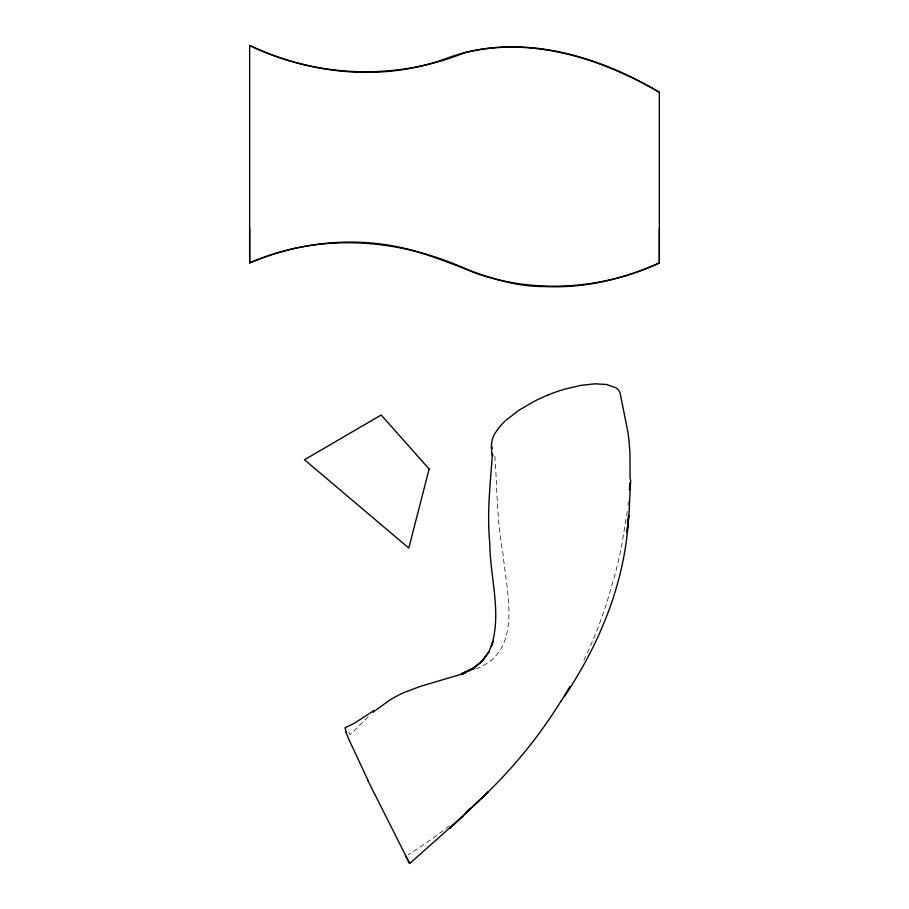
<?xml version="1.0" encoding="UTF-8"?>
<svg xmlns="http://www.w3.org/2000/svg" width="909" height="909" viewBox="0 0 909 909"><rect width="100%" height="100%" fill="white"/><g stroke="black" fill="none" stroke-linecap="round" stroke-linejoin="round"><path stroke-width="0.68" stroke-dasharray="4.54 3.41" d="M627.994 505.449L628.369 501.893M627.255 511.46L622.04 543.65A534.015 534.015 0 0 1 615.211 573.84L606.712 603.224L599.326 624.244A436.843 436.843 0 0 1 582.544 662.82M368.19 716.678L350.158 734.62L347.931 731.063M476.077 668.831C524.073 650.958 506.279 592.032 503.041 553.888C496.666 520.562 497.28 486.588 494.621 453.034M449.501 825.724A477.998 477.998 0 0 1 408.084 854.812"/><path stroke-width="1.36" d="M249.657 228.795L249.657 262.928C321.854 231.397 403.107 238.567 473.123 272.291C533.538 294.084 601.258 289.778 659.343 262.928L659.343 228.795M630.073 479.077L629.971 454.364A262.735 262.735 0 0 0 627.949 432.275L620.063 392.915L618.688 390.131L615.882 387.723L606.36 384.473L594.906 383.825L580.885 385.359L565.08 389.052A97.808 54.415 -23.5 0 0 548.263 394.915M630.664 479.997L628.96 514.755L627.005 532.549L628.653 515.289C625.71 580.487 600.554 642.311 564.671 696.146M629.869 483.065L629.448 489.815M569.977 686.397L561.285 700.987M488.338 791.682L449.887 828.247L488.531 791.898M462.806 816.271L409.652 863.55L405.8 856.085M373.19 712.281L374.894 710.838M375.781 710.122L390.109 699.896A122.283 122.283 0 0 1 403.619 692.726L419.322 686.727L465.544 672.933M373.815 710.622L354.908 722.905L345.068 727.768L345.988 732.029M461.579 673.751L474.203 668.376L461.272 673.967L473.339 668.115L461.442 674.626L472.964 668.251L482.418 660.866L473.078 668.763L482.281 660.9L488.985 651.798L482.281 661.025L488.928 651.787L493.076 641.243L491.269 646.651C502.007 612.802 490.019 577.408 489.769 542.934C486.781 513.176 490.371 483.52 492.417 453.886L492.644 456.125C490.337 447.637 490.985 438.377 496.439 431.241A56.96 31.69 -23.5 0 1 499.609 426.946A56.222 31.281 -23.5 0 1 505.699 420.481L518.937 410.22L534.742 401.074A101.422 56.426 -23.5 0 1 548.263 394.915M249.657 45.45C316.673 77.651 395.608 80.583 464.624 52.745C531.833 36.133 601.201 58.551 659.343 92.286L659.343 262.928C634.993 273.984 609.11 281.813 582.533 285.096A224.364 213.57 -24.5 0 1 544.116 286.54C489.531 286.801 443.16 254.02 390.484 245.51C343.113 237.26 293.8 244.282 249.657 262.928L249.657 45.45C310.708 74.39 383.155 82.128 447.16 58.119C518.278 31.815 596.77 54.881 659.343 92.286M409.629 863.505L374.86 794.352M368.429 781.217L349.386 740.517M492.303 448.682L491.485 446.092M561.092 700.873A477.998 477.998 0 0 1 481.781 797.988M478.736 800.818A477.998 477.998 0 0 1 473.623 805.476M470.521 808.237A477.998 477.998 0 0 1 466.374 811.851M349.181 740.142A56.131 3.181 63 0 1 345.84 731.756M374.588 794.091A114.42 4.329 63.6 0 1 367.975 780.57M429.15 469.044L408.789 548.047L304.492 459.761L381.189 414.993L429.15 469.044"/></g></svg>
